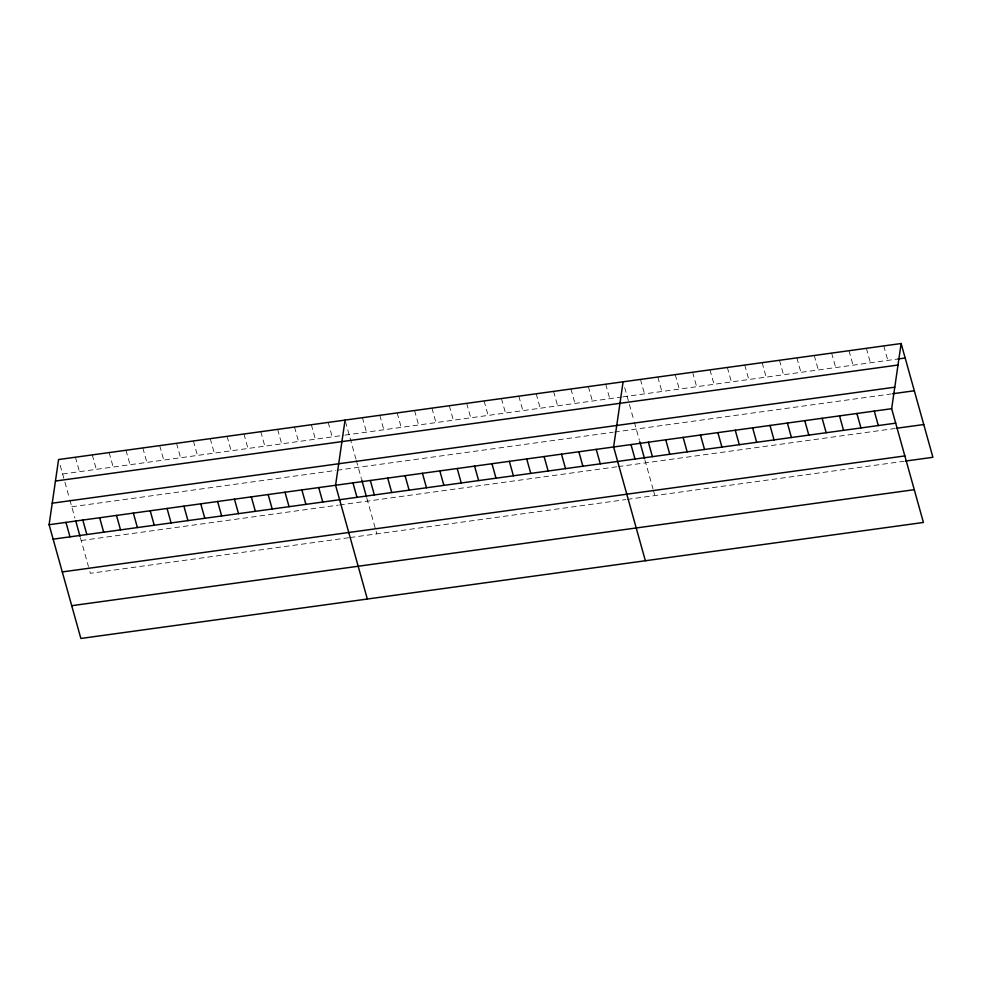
<?xml version="1.0" encoding="UTF-8"?>
<svg xmlns="http://www.w3.org/2000/svg" width="982" height="982" viewBox="0 0 982 982"><rect width="100%" height="100%" fill="white"/><g stroke="black" fill="none" stroke-linecap="round" stroke-linejoin="round"><path stroke-width="0.74" stroke-dasharray="4.91 3.68" d="M62.615 473.999L343.467 435.333M344.878 435.136L621.336 397.072M622.784 396.875L897.929 358.995M71.772 506.773L335.77 470.427M337.17 470.231L613.112 432.24M614.56 432.043L891.153 393.954M81.199 540.53L338.176 505.153M339.576 504.957L616.745 466.794M618.194 466.597L894.786 428.52M348.733 537.731L90.344 573.304L88.822 567.841M350.132 537.535L625.89 499.568M627.338 499.372L903.943 461.282M883.763 345.922L887.802 360.394M866.382 348.315L870.42 362.775M849 350.709L853.039 365.169M831.631 353.103L835.657 367.563M814.25 355.496L818.288 369.956M796.868 357.89L800.907 372.35M779.487 360.284L783.526 374.743M762.118 362.677L766.156 377.137M744.737 365.071L748.775 379.531M727.355 367.464L731.394 381.924M709.986 369.858L714.024 384.318M692.605 372.239L696.643 386.712M675.223 374.633L679.262 389.105M657.854 377.027L661.88 391.487M640.473 379.42L644.511 393.88M624.712 387.595L629.032 403.099M629.413 404.474L633.991 420.861M634.372 422.223L639.417 440.304M644.916 459.993L652.956 488.754M653.337 490.116L654.859 495.579M605.71 384.208L609.748 398.667M588.341 386.601L592.379 401.061M570.959 388.995L574.998 403.455M553.578 391.388L557.616 405.848M536.209 393.782L540.247 408.242M518.827 396.176L522.866 410.636M501.446 398.569L505.485 413.029M484.077 400.963L488.103 415.423M466.695 403.344L470.734 417.816M449.314 405.738L453.353 420.198M431.933 408.131L435.971 422.591M414.564 410.525L418.602 424.985M397.182 412.919L401.221 427.379M379.801 415.312L383.839 429.772M362.432 417.706L366.47 432.166M345.455 421.548L355.95 459.134M356.331 460.497L361.376 478.59M366.875 498.279L376.818 533.864M328.197 422.42L332.235 436.88M311.343 424.74L315.382 439.2M294.502 427.06L298.54 441.519M277.648 429.38L281.687 443.839M260.795 431.699L264.833 446.159M243.941 434.019L247.98 448.479M227.088 436.339L231.126 450.799M210.246 438.659L214.285 453.119M193.393 440.979L197.431 455.439M176.539 443.299L180.578 457.759M159.685 445.619L163.724 460.079M142.832 447.939L146.87 462.399M125.991 450.259L130.029 464.719M109.137 452.579L113.176 467.039M92.283 454.899L96.322 469.359M75.43 457.219L79.468 471.679M60.197 465.321L64.53 480.824M64.91 482.199L69.477 498.574M69.857 499.948L74.914 518.03M80.414 537.719L88.441 566.479"/><path stroke-width="1.47" d="M901.132 343.528L891.656 408.696L923.424 522.461L80.868 638.472L49.1 524.707L58.576 459.539L901.132 343.528L932.9 457.293L905.379 461.086M345.05 420.1L335.574 485.255L367.329 599.02M623.091 381.814L613.615 446.982L645.37 560.747M897.929 358.995L905.171 358M55.446 481.045L898.002 365.034M52.23 503.201L894.786 387.19M892.601 393.757L914.328 390.762M49.1 524.707L891.656 408.696M53.138 539.167L895.694 423.156M896.235 428.312L923.755 424.531M62.283 571.929L904.839 455.93M71.711 605.698L914.267 489.687M874.275 411.09L878.313 425.55M856.905 413.483L860.932 427.943M839.524 415.877L843.563 430.337M822.143 418.271L826.181 432.731M804.761 420.664L808.8 435.124M787.392 423.046L791.431 437.518M770.011 425.439L774.049 439.911M752.629 427.833L756.668 442.293M735.26 430.226L739.299 444.686M717.879 432.62L721.917 447.08M700.497 435.014L704.536 449.474M683.128 437.407L687.167 451.867M665.747 439.801L669.785 454.261M648.366 442.195L652.404 456.655M639.81 441.704L644.523 458.594M630.984 444.588L635.023 459.048M596.234 449.375L600.272 463.835M578.852 451.757L582.891 466.229M561.483 454.15L565.522 468.623M544.102 456.544L548.14 471.004M526.72 458.938L530.759 473.398M509.351 461.331L513.39 475.791M491.97 463.725L496.008 478.185M474.588 466.119L478.627 480.579M457.207 468.512L461.245 482.972M439.838 470.906L443.876 485.366M422.456 473.299L426.495 487.759M405.075 475.693L409.113 490.153M387.706 478.087L391.744 492.547M370.324 480.468L374.363 494.94M361.769 479.989L366.482 496.867M352.943 482.862L356.982 497.334M318.72 487.575L322.759 502.035M301.867 489.895L305.905 504.355M285.013 492.215L289.052 506.675M268.16 494.535L272.198 509.007M251.318 496.855L255.357 511.327M234.465 499.175L238.503 513.647M217.611 501.495L221.65 515.967M200.758 503.815L204.796 518.287M183.904 506.135L187.943 520.607M167.063 508.455L171.101 522.927M150.209 510.775L154.248 525.247M133.356 513.095L137.394 527.567M116.502 515.415L120.541 529.887M99.648 517.735L103.687 532.207M82.807 520.055L86.846 534.527M75.7 520.841L80.021 536.319M65.954 522.387L69.992 536.847"/></g></svg>
